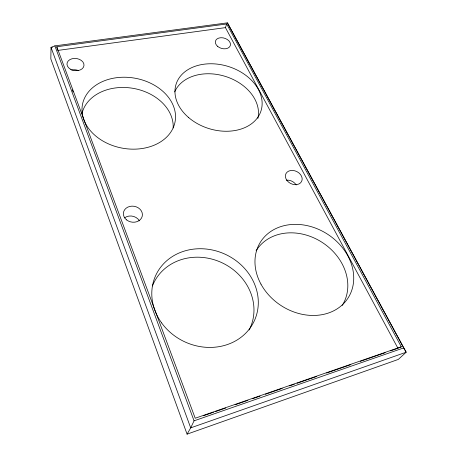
<?xml version="1.0" encoding="UTF-8"?>
<svg xmlns="http://www.w3.org/2000/svg" width="457" height="457" viewBox="0 0 457 457"><rect width="100%" height="100%" fill="white"/><g stroke="black" fill="none" stroke-linecap="round" stroke-linejoin="round"><path stroke-width="0.69" d="M390.546 350.862L397.95 348.291L225.45 27.631L226.678 23.981L56.777 46.751L57.496 49.836M52.435 47.214L51.024 47.402L190.706 427.861L406.17 352.221L403.674 347.914L194.065 420.828L190.706 427.861L187.073 434.15L50.83 58.919L51.024 47.402L54.88 45.877L227.409 22.85L406.17 352.221L398.355 359.402L187.073 434.15M398.51 348.04L401.315 346.783L226.678 23.981M401.315 346.783L195.219 418.235L56.777 46.751M203.479 415.756L213.573 412.254M215.59 411.551L225.684 408.05M235.104 404.782L247.894 400.349M252.601 398.715L260.004 396.145M265.386 394.277L282.209 388.444M289.612 385.874L294.325 384.24M297.016 383.309L316.53 376.539M326.624 373.038L350.845 364.635M360.27 361.367L385.165 352.73M57.639 50.453L225.45 27.631M227.409 22.85L403.674 347.914M72.32 89.892L73.063 91.897M54.88 45.877L194.065 420.828M83.665 119.243A47.1 35.543 10.3 0 1 140.299 79.398A47.1 35.543 10.3 0 1 162.424 140.63A47.1 35.543 10.3 0 1 83.877 119.831M71.589 70.087A8.392 6.072 6.7 0 1 78.45 70.572M124.498 217.915A9.363 7.918 9.7 0 1 139.368 220.851M286.476 180.161A8.58 6.655 25.7 0 1 296.182 184.965M256.091 250.836A50.984 42.147 33.3 0 1 321.659 242.067A50.984 42.147 33.3 0 1 342.167 305.476M152.455 285.945A53.183 47.631 25.1 0 1 221.377 262.467A53.183 47.631 25.1 0 1 249.145 329.977M81.997 113.473A46.277 35.303 10.1 0 1 132.307 88.207A46.277 35.303 10.1 0 1 173.174 127.966M174.688 91.886A43.775 32.361 17.2 0 1 225.655 76.502A43.775 32.361 17.2 0 1 257.897 118.42M70.447 69.207A8.546 6.107 6.9 0 0 83.957 65.739A8.546 6.107 6.9 0 0 72.075 58.747A8.546 6.107 6.9 0 0 70.447 69.207M217.578 46.328A7.746 5.324 16.7 0 0 230.237 45.769A7.746 5.324 16.7 0 0 220.914 37.714A7.746 5.324 16.7 0 0 217.578 46.328M287.11 180.641A8.746 6.706 25.5 0 0 301.54 181.578A8.746 6.706 25.5 0 0 292.697 170.444A8.746 6.706 25.5 0 0 287.11 180.641M126.618 219.914A9.563 8.003 10 0 0 142.23 216.247A9.563 8.003 10 0 0 129.834 206.421A9.563 8.003 10 0 0 126.618 219.914M188.718 117.638A44.506 32.533 17.2 0 0 260.987 110.931A44.506 32.533 17.2 0 0 205.936 63.986A44.506 32.533 17.2 0 0 188.718 117.638M260.958 284.111A51.967 42.587 32.9 0 0 346.469 300.289A51.967 42.587 32.9 0 0 305.613 225.318A51.967 42.587 32.9 0 0 260.958 284.111M161.612 322.91A54.269 48.231 24.8 0 0 253.458 322.585A54.269 48.231 24.8 0 0 200.063 248.728A54.269 48.231 24.8 0 0 161.612 322.91"/></g></svg>
